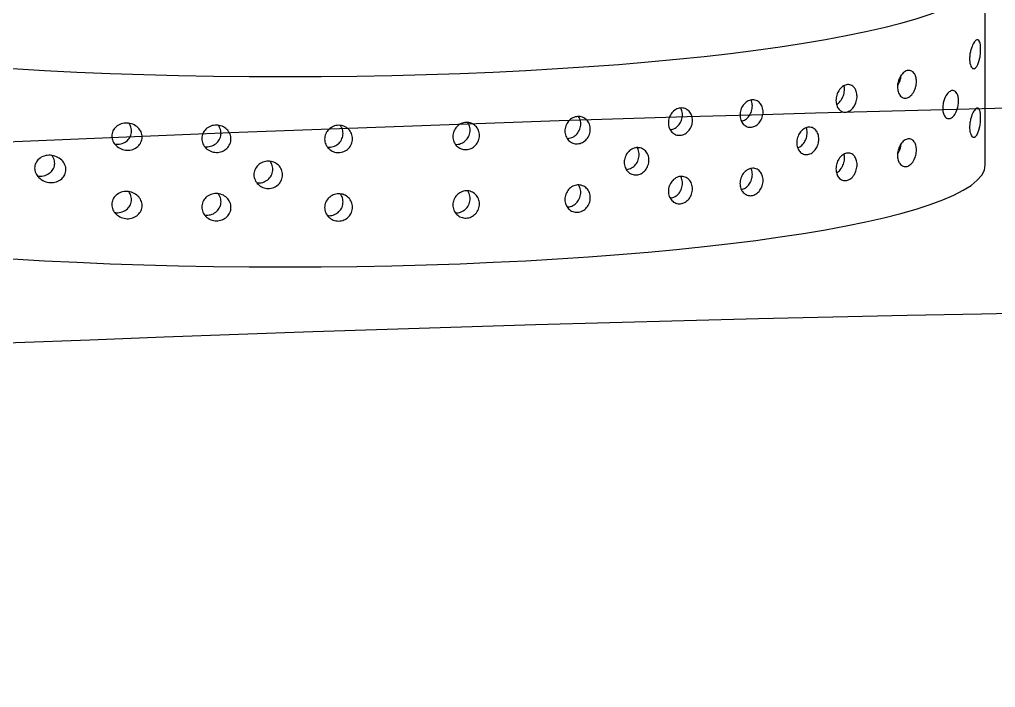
# Model space of a CAD drawing. Extents: x 398 to 508, y 628 to 778.
# Drawn here: x 457.453 to 460.066, y 676.666 to 678.454 of the extents above; entities that cross this region are included whole.
import ezdxf

# ---------------------------------------------------------------- set-up
doc = ezdxf.new("R2010")
doc.units = 0
doc.header["$MEASUREMENT"] = 0
doc.layers.add('1', color=4, linetype='Continuous')
doc.layers.add('DIM', color=3, linetype='Continuous')

# ---------------------------------------------------------------- blocks, each defined once
blk = doc.blocks.new('SUCTION')
at = {"layer": '1'}
blk.add_line((0.4816, 1.9416), (-0.0272, 1.9337), dxfattribs=at)
for centre in [(0.0017, 0.059), (0.5106, 0.0668)]:
    blk.add_ellipse(centre, major_axis=(-0.0289, 1.8748), ratio=0.145722, start_param=3.141593, end_param=6.283185, dxfattribs=at)
at = {"layer": '1', "color": 3}
for points, knots in [([(0.199, 1.8952), (0.1967, 1.8952), (0.1945, 1.8952), (0.1901, 1.8955), (0.1879, 1.8957), (0.1818, 1.8966), (0.1782, 1.8973), (0.1679, 1.9), (0.1626, 1.9022), (0.1544, 1.9066), (0.1517, 1.9087), (0.1463, 1.9147), (0.1458, 1.919), (0.1562, 1.9226), (0.1592, 1.9234), (0.1646, 1.924), (0.166, 1.9241), (0.1691, 1.9243), (0.1708, 1.9244), (0.174, 1.9244), (0.1758, 1.9244), (0.1792, 1.9243), (0.1809, 1.9243), (0.1876, 1.9238), (0.1925, 1.9232), (0.2109, 1.92), (0.2192, 1.9159), (0.2246, 1.9099), (0.2255, 1.9077), (0.2245, 1.9032), (0.2226, 1.9008), (0.2163, 1.8979), (0.2139, 1.8971), (0.2091, 1.8961), (0.2073, 1.8958), (0.2034, 1.8954), (0.2013, 1.8952), (0.199, 1.8952)], [0, 0, 0, 0, 0.0069049, 0.0069049, 0.0138098, 0.0138098, 0.0276196, 0.0276196, 0.0621946, 0.0621946, 0.0967696, 0.0967696, 0.172591, 0.172591, 0.1905104, 0.1905104, 0.1954315, 0.1954315, 0.2003527, 0.2003527, 0.2052739, 0.2052739, 0.2101951, 0.2101951, 0.2281145, 0.2281145, 0.3039359, 0.3039359, 0.3385109, 0.3385109, 0.3730859, 0.3730859, 0.3868957, 0.3868957, 0.3938006, 0.3938006, 0.4007055, 0.4007055, 0.4007055, 0.4007055]), ([(0.3822, 1.898), (0.3799, 1.898), (0.3776, 1.8981), (0.3732, 1.8983), (0.3711, 1.8986), (0.365, 1.8994), (0.3614, 1.9002), (0.3511, 1.9028), (0.3458, 1.905), (0.3376, 1.9094), (0.3348, 1.9116), (0.3294, 1.9176), (0.3289, 1.9219), (0.3393, 1.9255), (0.3424, 1.9262), (0.3478, 1.9268), (0.3492, 1.927), (0.3522, 1.9272), (0.3539, 1.9272), (0.3572, 1.9273), (0.3589, 1.9273), (0.3624, 1.9272), (0.3641, 1.9271), (0.3708, 1.9267), (0.3756, 1.926), (0.3941, 1.9229), (0.4024, 1.9187), (0.4077, 1.9127), (0.4087, 1.9105), (0.4076, 1.906), (0.4058, 1.9036), (0.3995, 1.9008), (0.397, 1.8999), (0.3922, 1.8989), (0.3905, 1.8986), (0.3866, 1.8982), (0.3844, 1.8981), (0.3822, 1.898)], [0, 0, 0, 0, 0.0069049, 0.0069049, 0.0138098, 0.0138098, 0.0276196, 0.0276196, 0.0621946, 0.0621946, 0.0967696, 0.0967696, 0.172591, 0.172591, 0.1905104, 0.1905104, 0.1954315, 0.1954315, 0.2003527, 0.2003527, 0.2052739, 0.2052739, 0.2101951, 0.2101951, 0.2281145, 0.2281145, 0.3039359, 0.3039359, 0.3385109, 0.3385109, 0.3730859, 0.3730859, 0.3868957, 0.3868957, 0.3938006, 0.3938006, 0.4007055, 0.4007055, 0.4007055, 0.4007055]), ([(0.3316, 1.8252), (0.3294, 1.8251), (0.3271, 1.8252), (0.3225, 1.8257), (0.3203, 1.826), (0.3139, 1.8272), (0.31, 1.8284), (0.3009, 1.8319), (0.2962, 1.8348), (0.2892, 1.8406), (0.2869, 1.8435), (0.2843, 1.8491), (0.2839, 1.8521), (0.2857, 1.8578), (0.2879, 1.8605), (0.2937, 1.8638), (0.2964, 1.8649), (0.3015, 1.8662), (0.3034, 1.8665), (0.3075, 1.867), (0.3097, 1.8672), (0.3143, 1.8673), (0.3166, 1.8672), (0.3211, 1.8668), (0.3234, 1.8665), (0.3297, 1.8654), (0.3335, 1.8644), (0.3427, 1.8613), (0.3475, 1.8587), (0.3548, 1.8532), (0.3573, 1.8502), (0.3598, 1.8447), (0.3603, 1.8417), (0.3585, 1.8357), (0.3563, 1.8328), (0.3502, 1.829), (0.3474, 1.8278), (0.3421, 1.8263), (0.3402, 1.8259), (0.3361, 1.8254), (0.3339, 1.8252), (0.3316, 1.8252)], [0, 0, 0, 0, 0.0068348, 0.0068348, 0.0136695, 0.0136695, 0.027339, 0.027339, 0.0535624, 0.0535624, 0.0797858, 0.0797858, 0.1072813, 0.1072813, 0.1347768, 0.1347768, 0.1487269, 0.1487269, 0.155702, 0.155702, 0.162677, 0.162677, 0.1696521, 0.1696521, 0.1766272, 0.1766272, 0.1905773, 0.1905773, 0.2180728, 0.2180728, 0.2455682, 0.2455682, 0.2717917, 0.2717917, 0.2980151, 0.2980151, 0.3116846, 0.3116846, 0.3185193, 0.3185193, 0.3253541, 0.3253541, 0.3253541, 0.3253541]), ([(0.2769, 1.7033), (0.2724, 1.7032), (0.2676, 1.7038), (0.2588, 1.7059), (0.2547, 1.7075), (0.2463, 1.7117), (0.2422, 1.7149), (0.236, 1.7216), (0.234, 1.7251), (0.2321, 1.7316), (0.232, 1.7351), (0.2342, 1.7418), (0.2366, 1.745), (0.2424, 1.7492), (0.2454, 1.7508), (0.251, 1.7525), (0.2531, 1.7529), (0.2573, 1.7536), (0.2596, 1.7537), (0.2641, 1.7538), (0.2665, 1.7537), (0.2711, 1.7532), (0.2734, 1.7528), (0.28, 1.7513), (0.284, 1.7498), (0.2924, 1.7458), (0.2967, 1.7428), (0.303, 1.7362), (0.305, 1.7327), (0.307, 1.7262), (0.3071, 1.7227), (0.3049, 1.7158), (0.3025, 1.7126), (0.2966, 1.7081), (0.2935, 1.7065), (0.2859, 1.7041), (0.2814, 1.7034), (0.2769, 1.7033)], [0, 0, 0, 0, 0.0136716, 0.0136716, 0.0273431, 0.0273431, 0.0484006, 0.0484006, 0.0694582, 0.0694582, 0.0910856, 0.0910856, 0.1127131, 0.1127131, 0.1264894, 0.1264894, 0.1333775, 0.1333775, 0.1402657, 0.1402657, 0.1471538, 0.1471538, 0.154042, 0.154042, 0.1678183, 0.1678183, 0.1894457, 0.1894457, 0.2110732, 0.2110732, 0.2321307, 0.2321307, 0.2531882, 0.2531882, 0.2668598, 0.2668598, 0.2805313, 0.2805313, 0.2805313, 0.2805313]), ([(0.4601, 1.7061), (0.4556, 1.7061), (0.4508, 1.7066), (0.4419, 1.7088), (0.4378, 1.7103), (0.4295, 1.7145), (0.4253, 1.7177), (0.4191, 1.7244), (0.4172, 1.7279), (0.4152, 1.7344), (0.4151, 1.738), (0.4174, 1.7446), (0.4197, 1.7478), (0.4255, 1.752), (0.4286, 1.7536), (0.4342, 1.7553), (0.4362, 1.7557), (0.4405, 1.7564), (0.4427, 1.7566), (0.4473, 1.7566), (0.4496, 1.7565), (0.4542, 1.756), (0.4565, 1.7556), (0.4632, 1.7541), (0.4672, 1.7526), (0.4756, 1.7487), (0.4798, 1.7456), (0.4861, 1.739), (0.4882, 1.7355), (0.4901, 1.729), (0.4902, 1.7255), (0.488, 1.7187), (0.4857, 1.7154), (0.4798, 1.711), (0.4766, 1.7093), (0.469, 1.7069), (0.4646, 1.7062), (0.4601, 1.7061)], [0, 0, 0, 0, 0.0136716, 0.0136716, 0.0273431, 0.0273431, 0.0484006, 0.0484006, 0.0694582, 0.0694582, 0.0910856, 0.0910856, 0.1127131, 0.1127131, 0.1264894, 0.1264894, 0.1333775, 0.1333775, 0.1402657, 0.1402657, 0.1471538, 0.1471538, 0.154042, 0.154042, 0.1678183, 0.1678183, 0.1894457, 0.1894457, 0.2110732, 0.2110732, 0.2321307, 0.2321307, 0.2531882, 0.2531882, 0.2668598, 0.2668598, 0.2805313, 0.2805313, 0.2805313, 0.2805313]), ([(0.2734, 1.7034), (0.2709, 1.705), (0.268, 1.7066), (0.2616, 1.7093), (0.2577, 1.7106), (0.2511, 1.712), (0.2489, 1.7123), (0.2462, 1.7126), (0.2459, 1.7126), (0.2456, 1.7126)], [0.10627562, 0.10627562, 0.10627562, 0.10627562, 0.12011122, 0.12011122, 0.13392931, 0.13392931, 0.14083836, 0.14083836, 0.14184706, 0.14184706, 0.14184706, 0.14184706]), ([(0.4565, 1.7062), (0.454, 1.7079), (0.4512, 1.7094), (0.4448, 1.7121), (0.4408, 1.7134), (0.4343, 1.7148), (0.432, 1.7151), (0.4294, 1.7154), (0.429, 1.7154), (0.4287, 1.7155)], [0.10627562, 0.10627562, 0.10627562, 0.10627562, 0.12011122, 0.12011122, 0.13392931, 0.13392931, 0.14083836, 0.14083836, 0.14184706, 0.14184706, 0.14184706, 0.14184706]), ([(0.3157, 1.5391), (0.3111, 1.539), (0.3063, 1.5397), (0.2972, 1.5422), (0.293, 1.5441), (0.2852, 1.5488), (0.2814, 1.5522), (0.2758, 1.5595), (0.2741, 1.5633), (0.2726, 1.5705), (0.2727, 1.5744), (0.2752, 1.5817), (0.2776, 1.5851), (0.2834, 1.5899), (0.2867, 1.5919), (0.2946, 1.5946), (0.2992, 1.5953), (0.3083, 1.5955), (0.3132, 1.5949), (0.3222, 1.5924), (0.3264, 1.5906), (0.3342, 1.586), (0.3381, 1.5827), (0.3437, 1.5755), (0.3455, 1.5716), (0.347, 1.5645), (0.3469, 1.5606), (0.3444, 1.5532), (0.342, 1.5497), (0.3362, 1.5448), (0.3328, 1.5427), (0.3248, 1.54), (0.3202, 1.5392), (0.3157, 1.5391)], [0, 0, 0, 0, 0.0137254, 0.0137254, 0.0274508, 0.0274508, 0.0453851, 0.0453851, 0.0633195, 0.0633195, 0.0815469, 0.0815469, 0.0997743, 0.0997743, 0.1135448, 0.1135448, 0.1273153, 0.1273153, 0.1410857, 0.1410857, 0.1548562, 0.1548562, 0.1730836, 0.1730836, 0.191311, 0.191311, 0.2092454, 0.2092454, 0.2271798, 0.2271798, 0.2409052, 0.2409052, 0.2546305, 0.2546305, 0.2546305, 0.2546305]), ([(0.4988, 1.5419), (0.4943, 1.5419), (0.4894, 1.5425), (0.4803, 1.545), (0.4761, 1.5469), (0.4683, 1.5517), (0.4645, 1.5551), (0.459, 1.5623), (0.4572, 1.5662), (0.4557, 1.5733), (0.4558, 1.5772), (0.4583, 1.5845), (0.4607, 1.5879), (0.4665, 1.5928), (0.4699, 1.5947), (0.4778, 1.5974), (0.4823, 1.5982), (0.4914, 1.5983), (0.4963, 1.5977), (0.5053, 1.5953), (0.5095, 1.5934), (0.5174, 1.5888), (0.5212, 1.5855), (0.5269, 1.5783), (0.5286, 1.5745), (0.5302, 1.5673), (0.5301, 1.5634), (0.5276, 1.556), (0.5252, 1.5526), (0.5193, 1.5476), (0.5159, 1.5456), (0.5079, 1.5428), (0.5033, 1.542), (0.4988, 1.5419)], [0, 0, 0, 0, 0.0137254, 0.0137254, 0.0274508, 0.0274508, 0.0453851, 0.0453851, 0.0633195, 0.0633195, 0.0815469, 0.0815469, 0.0997743, 0.0997743, 0.1135448, 0.1135448, 0.1273153, 0.1273153, 0.1410857, 0.1410857, 0.1548562, 0.1548562, 0.1730836, 0.1730836, 0.191311, 0.191311, 0.2092454, 0.2092454, 0.2271798, 0.2271798, 0.2409052, 0.2409052, 0.2546305, 0.2546305, 0.2546305, 0.2546305]), ([(0.3262, 1.5406), (0.3253, 1.5423), (0.3242, 1.5441), (0.3199, 1.5493), (0.3159, 1.5525), (0.3079, 1.557), (0.3038, 1.5587), (0.2948, 1.561), (0.2899, 1.5616), (0.2821, 1.5615), (0.2788, 1.5611), (0.2757, 1.5604)], [0.07459591, 0.07459591, 0.07459591, 0.07459591, 0.08376941, 0.08376941, 0.10280122, 0.10280122, 0.11656798, 0.11656798, 0.13033474, 0.13033474, 0.14038295, 0.14038295, 0.14038295, 0.14038295]), ([(0.5094, 1.5434), (0.5085, 1.5451), (0.5073, 1.5469), (0.503, 1.5521), (0.4991, 1.5554), (0.4911, 1.5598), (0.4869, 1.5615), (0.4779, 1.5639), (0.4731, 1.5645), (0.4652, 1.5643), (0.4619, 1.5639), (0.4588, 1.5632)], [0.07459591, 0.07459591, 0.07459591, 0.07459591, 0.08376941, 0.08376941, 0.10280122, 0.10280122, 0.11656798, 0.11656798, 0.13033474, 0.13033474, 0.14038295, 0.14038295, 0.14038295, 0.14038295]), ([(0.4303, 1.4359), (0.4258, 1.4359), (0.4209, 1.4365), (0.4117, 1.4392), (0.4075, 1.4413), (0.3999, 1.4463), (0.3962, 1.4498), (0.3909, 1.4572), (0.3893, 1.4612), (0.388, 1.4687), (0.3882, 1.4727), (0.3908, 1.4803), (0.3932, 1.4838), (0.399, 1.4889), (0.4025, 1.491), (0.4106, 1.4939), (0.4152, 1.4947), (0.4243, 1.4948), (0.4292, 1.4942), (0.4383, 1.4915), (0.4426, 1.4896), (0.4502, 1.4847), (0.4539, 1.4813), (0.4592, 1.4738), (0.4609, 1.4698), (0.4622, 1.4624), (0.462, 1.4583), (0.4594, 1.4507), (0.457, 1.4472), (0.4512, 1.4419), (0.4476, 1.4398), (0.4395, 1.4368), (0.4348, 1.436), (0.4303, 1.4359)], [0, 0, 0, 0, 0.0137586, 0.0137586, 0.0275172, 0.0275172, 0.044295, 0.044295, 0.0610729, 0.0610729, 0.0780627, 0.0780627, 0.0950526, 0.0950526, 0.108841, 0.108841, 0.1226293, 0.1226293, 0.1364177, 0.1364177, 0.1502061, 0.1502061, 0.167196, 0.167196, 0.1841858, 0.1841858, 0.2009637, 0.2009637, 0.2177415, 0.2177415, 0.2315001, 0.2315001, 0.2452587, 0.2452587, 0.2452587, 0.2452587]), ([(0.444, 1.4385), (0.4431, 1.4412), (0.4416, 1.4439), (0.437, 1.4502), (0.4332, 1.4536), (0.4255, 1.4583), (0.4213, 1.4603), (0.4122, 1.4628), (0.4073, 1.4634), (0.3982, 1.4633), (0.3936, 1.4625), (0.3896, 1.4611)], [0.06697775, 0.06697775, 0.06697775, 0.06697775, 0.07946388, 0.07946388, 0.09696122, 0.09696122, 0.11074218, 0.11074218, 0.12452314, 0.12452314, 0.13823061, 0.13823061, 0.13823061, 0.13823061]), ([(0.3587, 1.2828), (0.3541, 1.2827), (0.3492, 1.2834), (0.34, 1.2863), (0.3357, 1.2885), (0.3283, 1.2938), (0.3248, 1.2974), (0.3199, 1.3052), (0.3183, 1.3093), (0.3172, 1.3171), (0.3175, 1.3213), (0.3203, 1.3291), (0.3227, 1.3328), (0.3285, 1.3382), (0.3321, 1.3405), (0.3404, 1.3436), (0.3451, 1.3444), (0.3542, 1.3446), (0.3591, 1.3439), (0.3683, 1.341), (0.3726, 1.3389), (0.3801, 1.3336), (0.3835, 1.3301), (0.3886, 1.3224), (0.3901, 1.3182), (0.3913, 1.3104), (0.391, 1.3062), (0.3882, 1.2984), (0.3858, 1.2947), (0.3799, 1.2892), (0.3763, 1.2869), (0.3679, 1.2837), (0.3632, 1.2829), (0.3587, 1.2828)], [0, 0, 0, 0, 0.0137992, 0.0137992, 0.0275983, 0.0275983, 0.0432499, 0.0432499, 0.0589015, 0.0589015, 0.0746941, 0.0746941, 0.0904868, 0.0904868, 0.1043038, 0.1043038, 0.1181207, 0.1181207, 0.1319377, 0.1319377, 0.1457547, 0.1457547, 0.1615473, 0.1615473, 0.17734, 0.17734, 0.1929915, 0.1929915, 0.2086431, 0.2086431, 0.2224423, 0.2224423, 0.2362415, 0.2362415, 0.2362415, 0.2362415]), ([(0.5418, 1.2856), (0.5373, 1.2855), (0.5323, 1.2862), (0.5231, 1.2892), (0.5189, 1.2914), (0.5114, 1.2967), (0.508, 1.3002), (0.503, 1.308), (0.5015, 1.3121), (0.5003, 1.3199), (0.5007, 1.3242), (0.5034, 1.332), (0.5058, 1.3356), (0.5117, 1.341), (0.5153, 1.3433), (0.5236, 1.3464), (0.5282, 1.3472), (0.5374, 1.3474), (0.5423, 1.3467), (0.5515, 1.3438), (0.5558, 1.3417), (0.5632, 1.3365), (0.5667, 1.3329), (0.5717, 1.3252), (0.5733, 1.3211), (0.5744, 1.3133), (0.5741, 1.3091), (0.5714, 1.3012), (0.5689, 1.2976), (0.5631, 1.292), (0.5594, 1.2897), (0.5511, 1.2865), (0.5464, 1.2857), (0.5418, 1.2856)], [0, 0, 0, 0, 0.0137992, 0.0137992, 0.0275983, 0.0275983, 0.0432499, 0.0432499, 0.0589015, 0.0589015, 0.0746941, 0.0746941, 0.0904868, 0.0904868, 0.1043038, 0.1043038, 0.1181207, 0.1181207, 0.1319377, 0.1319377, 0.1457547, 0.1457547, 0.1615473, 0.1615473, 0.17734, 0.17734, 0.1929915, 0.1929915, 0.2086431, 0.2086431, 0.2224423, 0.2224423, 0.2362415, 0.2362415, 0.2362415, 0.2362415]), ([(0.375, 1.2866), (0.3743, 1.2902), (0.3728, 1.294), (0.3679, 1.3013), (0.3643, 1.3048), (0.3568, 1.3099), (0.3526, 1.312), (0.3434, 1.3148), (0.3385, 1.3155), (0.3294, 1.3154), (0.3247, 1.3145), (0.3197, 1.3127), (0.3188, 1.3123), (0.318, 1.3119)], [0.06062855, 0.06062855, 0.06062855, 0.06062855, 0.07544879, 0.07544879, 0.09151617, 0.09151617, 0.10532637, 0.10532637, 0.11913657, 0.11913657, 0.13294677, 0.13294677, 0.13590198, 0.13590198, 0.13590198, 0.13590198]), ([(0.5581, 1.2894), (0.5574, 1.293), (0.5559, 1.2968), (0.551, 1.3041), (0.5475, 1.3076), (0.54, 1.3127), (0.5357, 1.3149), (0.5265, 1.3177), (0.5216, 1.3183), (0.5125, 1.3182), (0.5078, 1.3174), (0.5028, 1.3155), (0.502, 1.3151), (0.5011, 1.3148)], [0.06062855, 0.06062855, 0.06062855, 0.06062855, 0.07544879, 0.07544879, 0.09151617, 0.09151617, 0.10532637, 0.10532637, 0.11913657, 0.11913657, 0.13294677, 0.13294677, 0.13590198, 0.13590198, 0.13590198, 0.13590198]), ([(0.3826, 1.0913), (0.378, 1.0912), (0.3731, 1.0919), (0.3638, 1.095), (0.3595, 1.0974), (0.3523, 1.103), (0.349, 1.1067), (0.3443, 1.1147), (0.3429, 1.119), (0.342, 1.1272), (0.3424, 1.1315), (0.3453, 1.1396), (0.3477, 1.1434), (0.3536, 1.1491), (0.3573, 1.1515), (0.3658, 1.1549), (0.3706, 1.1558), (0.3797, 1.1559), (0.3846, 1.1552), (0.3939, 1.1521), (0.3982, 1.1498), (0.4054, 1.1443), (0.4087, 1.1406), (0.4135, 1.1326), (0.4149, 1.1283), (0.4158, 1.1202), (0.4154, 1.1158), (0.4126, 1.1077), (0.4101, 1.1039), (0.4042, 1.0981), (0.4004, 1.0956), (0.3919, 1.0922), (0.3871, 1.0913), (0.3826, 1.0913)], [0, 0, 0, 0, 0.0138375, 0.0138375, 0.027675, 0.027675, 0.0424425, 0.0424425, 0.0572099, 0.0572099, 0.0720648, 0.0720648, 0.0869196, 0.0869196, 0.1007671, 0.1007671, 0.1146145, 0.1146145, 0.128462, 0.128462, 0.1423095, 0.1423095, 0.1571643, 0.1571643, 0.1720192, 0.1720192, 0.1867866, 0.1867866, 0.201554, 0.201554, 0.2153916, 0.2153916, 0.2292291, 0.2292291, 0.2292291, 0.2292291]), ([(0.5657, 1.0941), (0.5612, 1.094), (0.5562, 1.0948), (0.547, 1.0979), (0.5427, 1.1002), (0.5355, 1.1058), (0.5322, 1.1095), (0.5275, 1.1175), (0.5261, 1.1219), (0.5251, 1.13), (0.5255, 1.1344), (0.5284, 1.1425), (0.5309, 1.1462), (0.5368, 1.1519), (0.5405, 1.1544), (0.549, 1.1577), (0.5537, 1.1586), (0.5628, 1.1587), (0.5678, 1.158), (0.577, 1.1549), (0.5813, 1.1526), (0.5885, 1.1471), (0.5919, 1.1434), (0.5966, 1.1355), (0.598, 1.1311), (0.599, 1.123), (0.5986, 1.1186), (0.5957, 1.1105), (0.5932, 1.1067), (0.5873, 1.1009), (0.5836, 1.0984), (0.575, 1.095), (0.5703, 1.0942), (0.5657, 1.0941)], [0, 0, 0, 0, 0.0138375, 0.0138375, 0.027675, 0.027675, 0.0424425, 0.0424425, 0.0572099, 0.0572099, 0.0720648, 0.0720648, 0.0869196, 0.0869196, 0.1007671, 0.1007671, 0.1146145, 0.1146145, 0.128462, 0.128462, 0.1423095, 0.1423095, 0.1571643, 0.1571643, 0.1720192, 0.1720192, 0.1867866, 0.1867866, 0.201554, 0.201554, 0.2153916, 0.2153916, 0.2292291, 0.2292291, 0.2292291, 0.2292291]), ([(0.4008, 1.0962), (0.4008, 1.0965), (0.4008, 1.0969), (0.4003, 1.1013), (0.3988, 1.1056), (0.394, 1.1135), (0.3907, 1.1171), (0.3834, 1.1226), (0.3791, 1.1249), (0.3699, 1.1279), (0.3649, 1.1287), (0.3558, 1.1285), (0.3511, 1.1277), (0.3453, 1.1254), (0.3438, 1.1247), (0.3424, 1.1239)], [0.05617633, 0.05617633, 0.05617633, 0.05617633, 0.05742541, 0.05742541, 0.07240619, 0.07240619, 0.08738697, 0.08738697, 0.10123039, 0.10123039, 0.11507381, 0.11507381, 0.12891724, 0.12891724, 0.13403982, 0.13403982, 0.13403982, 0.13403982]), ([(0.584, 1.099), (0.584, 1.0994), (0.5839, 1.0997), (0.5834, 1.1041), (0.5819, 1.1084), (0.5772, 1.1163), (0.5738, 1.12), (0.5666, 1.1254), (0.5623, 1.1277), (0.553, 1.1308), (0.5481, 1.1315), (0.539, 1.1314), (0.5342, 1.1305), (0.5284, 1.1282), (0.5269, 1.1275), (0.5255, 1.1267)], [0.05617633, 0.05617633, 0.05617633, 0.05617633, 0.05742541, 0.05742541, 0.07240619, 0.07240619, 0.08738697, 0.08738697, 0.10123039, 0.10123039, 0.11507381, 0.11507381, 0.12891724, 0.12891724, 0.13403982, 0.13403982, 0.13403982, 0.13403982]), ([(0.49, 0.9747), (0.4854, 0.9746), (0.4805, 0.9754), (0.4712, 0.9786), (0.4669, 0.981), (0.4598, 0.9868), (0.4566, 0.9905), (0.452, 0.9987), (0.4507, 1.0031), (0.4498, 1.0114), (0.4503, 1.0159), (0.4532, 1.0241), (0.4557, 1.0279), (0.4616, 1.0338), (0.4654, 1.0364), (0.474, 1.0398), (0.4788, 1.0407), (0.4879, 1.0409), (0.4929, 1.0401), (0.5021, 1.0369), (0.5064, 1.0345), (0.5135, 1.0288), (0.5168, 1.0251), (0.5214, 1.017), (0.5228, 1.0126), (0.5236, 1.0043), (0.5231, 0.9998), (0.5202, 0.9915), (0.5177, 0.9877), (0.5117, 0.9817), (0.5079, 0.9792), (0.4993, 0.9757), (0.4945, 0.9748), (0.49, 0.9747)], [0, 0, 0, 0, 0.0138548, 0.0138548, 0.0277096, 0.0277096, 0.0421225, 0.0421225, 0.0565354, 0.0565354, 0.0710126, 0.0710126, 0.0854897, 0.0854897, 0.0993515, 0.0993515, 0.1132132, 0.1132132, 0.127075, 0.127075, 0.1409367, 0.1409367, 0.1554139, 0.1554139, 0.169891, 0.169891, 0.1843039, 0.1843039, 0.1987169, 0.1987169, 0.2125717, 0.2125717, 0.2264264, 0.2264264, 0.2264264, 0.2264264]), ([(0.509, 0.9802), (0.509, 0.9808), (0.509, 0.9814), (0.5085, 0.9862), (0.5071, 0.9906), (0.5024, 0.9987), (0.4992, 1.0024), (0.492, 1.0081), (0.4877, 1.0105), (0.4785, 1.0136), (0.4735, 1.0144), (0.4644, 1.0142), (0.4596, 1.0133), (0.4535, 1.0109), (0.4518, 1.01), (0.4501, 1.009)], [0.05447947, 0.05447947, 0.05447947, 0.05447947, 0.05665874, 0.05665874, 0.07120955, 0.07120955, 0.08576037, 0.08576037, 0.09961959, 0.09961959, 0.11347881, 0.11347881, 0.12733802, 0.12733802, 0.13333396, 0.13333396, 0.13333396, 0.13333396]), ([(0.4086, 0.8146), (0.4041, 0.8146), (0.3991, 0.8154), (0.3899, 0.8187), (0.3856, 0.8212), (0.3786, 0.8272), (0.3755, 0.831), (0.3711, 0.8394), (0.3698, 0.8439), (0.3691, 0.8524), (0.3696, 0.857), (0.3727, 0.8655), (0.3752, 0.8693), (0.3812, 0.8754), (0.385, 0.8781), (0.3937, 0.8816), (0.3985, 0.8825), (0.4076, 0.8827), (0.4126, 0.8819), (0.4218, 0.8786), (0.4261, 0.8761), (0.4331, 0.8702), (0.4363, 0.8664), (0.4407, 0.8581), (0.442, 0.8536), (0.4427, 0.845), (0.4422, 0.8404), (0.4391, 0.832), (0.4366, 0.8281), (0.4306, 0.8219), (0.4267, 0.8193), (0.418, 0.8157), (0.4132, 0.8147), (0.4086, 0.8146)], [0, 0, 0, 0, 0.0138713, 0.0138713, 0.0277426, 0.0277426, 0.0418409, 0.0418409, 0.0559392, 0.0559392, 0.0700768, 0.0700768, 0.0842144, 0.0842144, 0.0980898, 0.0980898, 0.1119652, 0.1119652, 0.1258405, 0.1258405, 0.1397159, 0.1397159, 0.1538535, 0.1538535, 0.1679911, 0.1679911, 0.1820894, 0.1820894, 0.1961877, 0.1961877, 0.210059, 0.210059, 0.2239303, 0.2239303, 0.2239303, 0.2239303]), ([(0.5918, 0.8175), (0.5872, 0.8174), (0.5823, 0.8182), (0.573, 0.8215), (0.5688, 0.8241), (0.5618, 0.83), (0.5586, 0.8338), (0.5542, 0.8422), (0.5529, 0.8467), (0.5522, 0.8553), (0.5528, 0.8598), (0.5558, 0.8683), (0.5583, 0.8721), (0.5643, 0.8782), (0.5681, 0.8809), (0.5768, 0.8844), (0.5816, 0.8854), (0.5908, 0.8855), (0.5957, 0.8847), (0.6049, 0.8814), (0.6092, 0.8789), (0.6162, 0.873), (0.6194, 0.8693), (0.6238, 0.8609), (0.6251, 0.8564), (0.6259, 0.8479), (0.6253, 0.8433), (0.6223, 0.8348), (0.6197, 0.8309), (0.6137, 0.8248), (0.6099, 0.8221), (0.6012, 0.8185), (0.5964, 0.8175), (0.5918, 0.8175)], [0, 0, 0, 0, 0.0138713, 0.0138713, 0.0277426, 0.0277426, 0.0418409, 0.0418409, 0.0559392, 0.0559392, 0.0700768, 0.0700768, 0.0842144, 0.0842144, 0.0980898, 0.0980898, 0.1119652, 0.1119652, 0.1258405, 0.1258405, 0.1397159, 0.1397159, 0.1538535, 0.1538535, 0.1679911, 0.1679911, 0.1820894, 0.1820894, 0.1961877, 0.1961877, 0.210059, 0.210059, 0.2239303, 0.2239303, 0.2239303, 0.2239303]), ([(0.4285, 0.8208), (0.4285, 0.8217), (0.4285, 0.8226), (0.428, 0.8278), (0.4267, 0.8323), (0.4223, 0.8407), (0.4191, 0.8444), (0.4121, 0.8503), (0.4078, 0.8528), (0.3986, 0.8561), (0.3936, 0.8568), (0.3845, 0.8567), (0.3797, 0.8558), (0.3732, 0.8531), (0.3712, 0.852), (0.3693, 0.8508)], [0.05294318, 0.05294318, 0.05294318, 0.05294318, 0.055987, 0.055987, 0.07015487, 0.07015487, 0.08432275, 0.08432275, 0.0981971, 0.0981971, 0.11207146, 0.11207146, 0.12594581, 0.12594581, 0.1327949, 0.1327949, 0.1327949, 0.1327949]), ([(0.6117, 0.8236), (0.6117, 0.8245), (0.6116, 0.8255), (0.6112, 0.8306), (0.6099, 0.8352), (0.6054, 0.8435), (0.6023, 0.8473), (0.5952, 0.8531), (0.5909, 0.8556), (0.5817, 0.8589), (0.5768, 0.8597), (0.5676, 0.8595), (0.5628, 0.8586), (0.5563, 0.856), (0.5543, 0.8549), (0.5525, 0.8536)], [0.05294318, 0.05294318, 0.05294318, 0.05294318, 0.055987, 0.055987, 0.07015487, 0.07015487, 0.08432275, 0.08432275, 0.0981971, 0.0981971, 0.11207146, 0.11207146, 0.12594581, 0.12594581, 0.1327949, 0.1327949, 0.1327949, 0.1327949]), ([(0.4281, 0.5148), (0.4235, 0.5148), (0.4186, 0.5156), (0.4094, 0.5191), (0.4052, 0.5218), (0.3984, 0.528), (0.3953, 0.532), (0.3912, 0.5407), (0.39, 0.5455), (0.3895, 0.5544), (0.3901, 0.5592), (0.3934, 0.568), (0.396, 0.572), (0.4021, 0.5784), (0.406, 0.5812), (0.4148, 0.585), (0.4196, 0.5859), (0.4288, 0.5861), (0.4337, 0.5853), (0.4429, 0.5818), (0.4472, 0.5791), (0.454, 0.5729), (0.457, 0.569), (0.4612, 0.5603), (0.4624, 0.5555), (0.4629, 0.5466), (0.4622, 0.5418), (0.459, 0.533), (0.4564, 0.5289), (0.4503, 0.5225), (0.4463, 0.5197), (0.4375, 0.5159), (0.4327, 0.5149), (0.4281, 0.5148)], [0, 0, 0, 0, 0.0138846, 0.0138846, 0.0277691, 0.0277691, 0.0416534, 0.0416534, 0.0555377, 0.0555377, 0.0694237, 0.0694237, 0.0833096, 0.0833096, 0.0971943, 0.0971943, 0.1110791, 0.1110791, 0.1249638, 0.1249638, 0.1388485, 0.1388485, 0.1527345, 0.1527345, 0.1666205, 0.1666205, 0.1805047, 0.1805047, 0.194389, 0.194389, 0.2082736, 0.2082736, 0.2221581, 0.2221581, 0.2221581, 0.2221581]), ([(0.6112, 0.5177), (0.6066, 0.5176), (0.6017, 0.5184), (0.5925, 0.5219), (0.5883, 0.5246), (0.5815, 0.5309), (0.5785, 0.5348), (0.5743, 0.5436), (0.5731, 0.5483), (0.5726, 0.5572), (0.5733, 0.562), (0.5765, 0.5708), (0.5791, 0.5749), (0.5852, 0.5813), (0.5892, 0.584), (0.5979, 0.5878), (0.6028, 0.5888), (0.6119, 0.5889), (0.6169, 0.5881), (0.6261, 0.5846), (0.6303, 0.5819), (0.6371, 0.5758), (0.6402, 0.5718), (0.6444, 0.5631), (0.6456, 0.5584), (0.646, 0.5494), (0.6454, 0.5447), (0.6421, 0.5358), (0.6395, 0.5318), (0.6334, 0.5253), (0.6294, 0.5225), (0.6206, 0.5187), (0.6158, 0.5177), (0.6112, 0.5177)], [0, 0, 0, 0, 0.0138846, 0.0138846, 0.0277691, 0.0277691, 0.0416534, 0.0416534, 0.0555377, 0.0555377, 0.0694237, 0.0694237, 0.0833096, 0.0833096, 0.0971943, 0.0971943, 0.1110791, 0.1110791, 0.1249638, 0.1249638, 0.1388485, 0.1388485, 0.1527345, 0.1527345, 0.1666205, 0.1666205, 0.1805047, 0.1805047, 0.194389, 0.194389, 0.2082736, 0.2082736, 0.2221581, 0.2221581, 0.2221581, 0.2221581]), ([(0.4489, 0.5218), (0.449, 0.5232), (0.449, 0.5245), (0.4487, 0.5302), (0.4475, 0.535), (0.4433, 0.5437), (0.4403, 0.5476), (0.4334, 0.5538), (0.4292, 0.5565), (0.42, 0.5599), (0.4151, 0.5608), (0.4059, 0.5606), (0.4011, 0.5596), (0.3942, 0.5567), (0.3919, 0.5554), (0.3897, 0.5538)], [0.05152079, 0.05152079, 0.05152079, 0.05152079, 0.05553775, 0.05553775, 0.06942391, 0.06942391, 0.08331008, 0.08331008, 0.09719486, 0.09719486, 0.11107963, 0.11107963, 0.12496441, 0.12496441, 0.13282261, 0.13282261, 0.13282261, 0.13282261]), ([(0.6321, 0.5247), (0.6321, 0.526), (0.6322, 0.5273), (0.6318, 0.5331), (0.6307, 0.5378), (0.6265, 0.5465), (0.6234, 0.5504), (0.6166, 0.5566), (0.6123, 0.5593), (0.6031, 0.5628), (0.5982, 0.5636), (0.589, 0.5634), (0.5842, 0.5625), (0.5773, 0.5595), (0.575, 0.5582), (0.5729, 0.5566)], [0.05152079, 0.05152079, 0.05152079, 0.05152079, 0.05553775, 0.05553775, 0.06942391, 0.06942391, 0.08331008, 0.08331008, 0.09719486, 0.09719486, 0.11107963, 0.11107963, 0.12496441, 0.12496441, 0.13282261, 0.13282261, 0.13282261, 0.13282261]), ([(0.4403, 0.1717), (0.4357, 0.1716), (0.4308, 0.1725), (0.4218, 0.1762), (0.4176, 0.179), (0.411, 0.1855), (0.408, 0.1897), (0.404, 0.1989), (0.403, 0.2039), (0.4027, 0.2133), (0.4035, 0.2183), (0.407, 0.2275), (0.4097, 0.2318), (0.416, 0.2385), (0.42, 0.2414), (0.4289, 0.2453), (0.4337, 0.2463), (0.4429, 0.2464), (0.4478, 0.2456), (0.4568, 0.2419), (0.461, 0.2392), (0.4677, 0.2327), (0.4706, 0.2285), (0.4746, 0.2194), (0.4757, 0.2144), (0.4759, 0.205), (0.4751, 0.2), (0.4716, 0.1907), (0.4689, 0.1864), (0.4626, 0.1797), (0.4586, 0.1767), (0.4497, 0.1728), (0.4448, 0.1718), (0.4403, 0.1717)], [0, 0, 0, 0, 0.0138754, 0.0138754, 0.0277508, 0.0277508, 0.0418876, 0.0418876, 0.0560244, 0.0560244, 0.070122, 0.070122, 0.0842195, 0.0842195, 0.0980909, 0.0980909, 0.1119622, 0.1119622, 0.1258335, 0.1258335, 0.1397049, 0.1397049, 0.1538024, 0.1538024, 0.1679, 0.1679, 0.1820368, 0.1820368, 0.1961736, 0.1961736, 0.210049, 0.210049, 0.2239244, 0.2239244, 0.2239244, 0.2239244]), ([(0.6234, 0.1745), (0.6188, 0.1745), (0.6139, 0.1753), (0.6049, 0.179), (0.6008, 0.1818), (0.5941, 0.1883), (0.5912, 0.1925), (0.5872, 0.2017), (0.5861, 0.2067), (0.5859, 0.2161), (0.5867, 0.2211), (0.5901, 0.2304), (0.5929, 0.2346), (0.5992, 0.2413), (0.6032, 0.2442), (0.612, 0.2481), (0.6169, 0.2491), (0.626, 0.2493), (0.6309, 0.2484), (0.64, 0.2448), (0.6441, 0.242), (0.6508, 0.2355), (0.6538, 0.2313), (0.6578, 0.2222), (0.6588, 0.2172), (0.6591, 0.2078), (0.6583, 0.2028), (0.6548, 0.1935), (0.652, 0.1892), (0.6457, 0.1825), (0.6417, 0.1796), (0.6328, 0.1756), (0.628, 0.1746), (0.6234, 0.1745)], [0, 0, 0, 0, 0.0138754, 0.0138754, 0.0277508, 0.0277508, 0.0418876, 0.0418876, 0.0560244, 0.0560244, 0.070122, 0.070122, 0.0842195, 0.0842195, 0.0980909, 0.0980909, 0.1119622, 0.1119622, 0.1258335, 0.1258335, 0.1397049, 0.1397049, 0.1538024, 0.1538024, 0.1679, 0.1679, 0.1820368, 0.1820368, 0.1961736, 0.1961736, 0.210049, 0.210049, 0.2239244, 0.2239244, 0.2239244, 0.2239244]), ([(0.4617, 0.1793), (0.4618, 0.1809), (0.4619, 0.1824), (0.4617, 0.1887), (0.4607, 0.1937), (0.4567, 0.2028), (0.4538, 0.207), (0.4471, 0.2135), (0.4429, 0.2163), (0.4339, 0.2199), (0.429, 0.2208), (0.4198, 0.2206), (0.415, 0.2196), (0.4078, 0.2165), (0.4053, 0.2149), (0.403, 0.2132)], [0.05151258, 0.05151258, 0.05151258, 0.05151258, 0.05608271, 0.05608271, 0.07020559, 0.07020559, 0.08432848, 0.08432848, 0.0981983, 0.0981983, 0.11206812, 0.11206812, 0.12593795, 0.12593795, 0.13438506, 0.13438506, 0.13438506, 0.13438506]), ([(0.6448, 0.1821), (0.645, 0.1837), (0.645, 0.1853), (0.6449, 0.1915), (0.6438, 0.1965), (0.6398, 0.2057), (0.6369, 0.2098), (0.6302, 0.2163), (0.6261, 0.2191), (0.617, 0.2228), (0.6121, 0.2236), (0.603, 0.2235), (0.5981, 0.2225), (0.591, 0.2193), (0.5884, 0.2178), (0.5862, 0.216)], [0.05151258, 0.05151258, 0.05151258, 0.05151258, 0.05608271, 0.05608271, 0.07020559, 0.07020559, 0.08432848, 0.08432848, 0.0981983, 0.0981983, 0.11206812, 0.11206812, 0.12593795, 0.12593795, 0.13438506, 0.13438506, 0.13438506, 0.13438506]), ([(0.5385, -0.0162), (0.534, -0.0163), (0.5291, -0.0154), (0.5202, -0.0117), (0.5161, -0.0088), (0.5095, -0.0022), (0.5066, 0.0022), (0.5027, 0.0116), (0.5017, 0.0168), (0.5016, 0.0264), (0.5025, 0.0316), (0.5061, 0.0411), (0.5089, 0.0455), (0.5153, 0.0524), (0.5193, 0.0553), (0.5282, 0.0593), (0.5331, 0.0603), (0.5422, 0.0605), (0.5471, 0.0596), (0.556, 0.0559), (0.5601, 0.0531), (0.5668, 0.0464), (0.5697, 0.0421), (0.5736, 0.0327), (0.5745, 0.0276), (0.5747, 0.0179), (0.5738, 0.0127), (0.5701, 0.0031), (0.5673, -0.0013), (0.5608, -0.0081), (0.5568, -0.0111), (0.548, -0.0151), (0.5431, -0.0162), (0.5385, -0.0162)], [0, 0, 0, 0, 0.0138608, 0.0138608, 0.0277216, 0.0277216, 0.0422229, 0.0422229, 0.0567241, 0.0567241, 0.0711596, 0.0711596, 0.0855951, 0.0855951, 0.0994487, 0.0994487, 0.1133024, 0.1133024, 0.127156, 0.127156, 0.1410097, 0.1410097, 0.1554452, 0.1554452, 0.1698806, 0.1698806, 0.1843819, 0.1843819, 0.1988832, 0.1988832, 0.212744, 0.212744, 0.2266048, 0.2266048, 0.2266048, 0.2266048]), ([(0.5601, -0.0084), (0.5602, -0.0068), (0.5603, -0.0052), (0.5603, 0.0012), (0.5593, 0.0064), (0.5554, 0.0158), (0.5525, 0.0202), (0.5459, 0.0268), (0.5418, 0.0297), (0.5328, 0.0334), (0.528, 0.0342), (0.5188, 0.0341), (0.514, 0.0331), (0.5068, 0.0298), (0.5042, 0.0282), (0.5019, 0.0264)], [0.05216595, 0.05216595, 0.05216595, 0.05216595, 0.05687262, 0.05687262, 0.07137622, 0.07137622, 0.08587982, 0.08587982, 0.09972982, 0.09972982, 0.11357982, 0.11357982, 0.12742982, 0.12742982, 0.13602531, 0.13602531, 0.13602531, 0.13602531]), ([(0.627, -0.1545), (0.6224, -0.1546), (0.6176, -0.1537), (0.6087, -0.1499), (0.6047, -0.1471), (0.5982, -0.1403), (0.5953, -0.1358), (0.5915, -0.1261), (0.5905, -0.1209), (0.5905, -0.111), (0.5914, -0.1057), (0.5952, -0.0959), (0.5981, -0.0914), (0.6046, -0.0845), (0.6086, -0.0815), (0.6175, -0.0775), (0.6223, -0.0764), (0.6315, -0.0763), (0.6363, -0.0772), (0.6452, -0.081), (0.6492, -0.0838), (0.6558, -0.0905), (0.6587, -0.095), (0.6625, -0.1046), (0.6635, -0.1099), (0.6635, -0.1197), (0.6625, -0.125), (0.6587, -0.1349), (0.6558, -0.1394), (0.6493, -0.1464), (0.6453, -0.1494), (0.6364, -0.1534), (0.6316, -0.1545), (0.627, -0.1545)], [0, 0, 0, 0, 0.0138463, 0.0138463, 0.0276926, 0.0276926, 0.04258, 0.04258, 0.0574675, 0.0574675, 0.0722657, 0.0722657, 0.0870638, 0.0870638, 0.1008999, 0.1008999, 0.114736, 0.114736, 0.1285721, 0.1285721, 0.1424082, 0.1424082, 0.1572063, 0.1572063, 0.1720044, 0.1720044, 0.1868919, 0.1868919, 0.2017794, 0.2017794, 0.2156257, 0.2156257, 0.229472, 0.229472, 0.229472, 0.229472]), ([(0.4438, -0.1574), (0.4393, -0.1574), (0.4344, -0.1565), (0.4256, -0.1528), (0.4216, -0.1499), (0.415, -0.1431), (0.4121, -0.1387), (0.4083, -0.1289), (0.4074, -0.1237), (0.4074, -0.1138), (0.4083, -0.1086), (0.4121, -0.0988), (0.4149, -0.0943), (0.4215, -0.0873), (0.4255, -0.0843), (0.4344, -0.0803), (0.4392, -0.0793), (0.4483, -0.0791), (0.4532, -0.08), (0.4621, -0.0838), (0.4661, -0.0866), (0.4727, -0.0934), (0.4756, -0.0978), (0.4794, -0.1075), (0.4803, -0.1127), (0.4803, -0.1226), (0.4794, -0.1279), (0.4756, -0.1377), (0.4727, -0.1422), (0.4661, -0.1492), (0.4621, -0.1522), (0.4533, -0.1562), (0.4484, -0.1573), (0.4438, -0.1574)], [0, 0, 0, 0, 0.0138463, 0.0138463, 0.0276926, 0.0276926, 0.04258, 0.04258, 0.0574675, 0.0574675, 0.0722657, 0.0722657, 0.0870638, 0.0870638, 0.1008999, 0.1008999, 0.114736, 0.114736, 0.1285721, 0.1285721, 0.1424082, 0.1424082, 0.1572063, 0.1572063, 0.1720044, 0.1720044, 0.1868919, 0.1868919, 0.2017794, 0.2017794, 0.2156257, 0.2156257, 0.229472, 0.229472, 0.229472, 0.229472]), ([(0.6485, -0.1466), (0.6487, -0.145), (0.6488, -0.1434), (0.6488, -0.1369), (0.6479, -0.1316), (0.6441, -0.1219), (0.6412, -0.1174), (0.6346, -0.1107), (0.6306, -0.1078), (0.6218, -0.1041), (0.6169, -0.1032), (0.6078, -0.1033), (0.6029, -0.1044), (0.5958, -0.1076), (0.5932, -0.1093), (0.5908, -0.1111)], [0.05298666, 0.05298666, 0.05298666, 0.05298666, 0.05772049, 0.05772049, 0.07263637, 0.07263637, 0.08755225, 0.08755225, 0.10138253, 0.10138253, 0.1152128, 0.1152128, 0.12904308, 0.12904308, 0.13767704, 0.13767704, 0.13767704, 0.13767704]), ([(0.4654, -0.1495), (0.4656, -0.1478), (0.4657, -0.1462), (0.4657, -0.1397), (0.4648, -0.1345), (0.461, -0.1247), (0.4581, -0.1203), (0.4515, -0.1135), (0.4475, -0.1106), (0.4386, -0.1069), (0.4338, -0.106), (0.4246, -0.1061), (0.4198, -0.1072), (0.4126, -0.1105), (0.41, -0.1121), (0.4077, -0.1139)], [0.05298666, 0.05298666, 0.05298666, 0.05298666, 0.05772049, 0.05772049, 0.07263637, 0.07263637, 0.08755225, 0.08755225, 0.10138253, 0.10138253, 0.1152128, 0.1152128, 0.12904308, 0.12904308, 0.13767704, 0.13767704, 0.13767704, 0.13767704]), ([(0.441, -0.3983), (0.4364, -0.3983), (0.4317, -0.3974), (0.423, -0.3935), (0.4191, -0.3907), (0.4126, -0.3837), (0.4098, -0.379), (0.4061, -0.3688), (0.4053, -0.3633), (0.4055, -0.3531), (0.4065, -0.3476), (0.4105, -0.3373), (0.4135, -0.3326), (0.4203, -0.3254), (0.4243, -0.3224), (0.4331, -0.3183), (0.4379, -0.3173), (0.447, -0.3171), (0.4518, -0.3181), (0.4605, -0.3219), (0.4645, -0.3247), (0.471, -0.3317), (0.4739, -0.3363), (0.4776, -0.3465), (0.4784, -0.3519), (0.4782, -0.3622), (0.4771, -0.3677), (0.4731, -0.378), (0.47, -0.3828), (0.4632, -0.39), (0.4592, -0.393), (0.4504, -0.3971), (0.4456, -0.3982), (0.441, -0.3983)], [0, 0, 0, 0, 0.0138155, 0.0138155, 0.0276309, 0.0276309, 0.043476, 0.043476, 0.059321, 0.059321, 0.075022, 0.075022, 0.090723, 0.090723, 0.1045202, 0.1045202, 0.1183174, 0.1183174, 0.1321146, 0.1321146, 0.1459118, 0.1459118, 0.1616127, 0.1616127, 0.1773137, 0.1773137, 0.1931588, 0.1931588, 0.2090038, 0.2090038, 0.2228193, 0.2228193, 0.2366348, 0.2366348, 0.2366348, 0.2366348]), ([(0.6241, -0.3954), (0.6196, -0.3955), (0.6148, -0.3946), (0.6061, -0.3907), (0.6023, -0.3878), (0.5958, -0.3809), (0.5929, -0.3762), (0.5892, -0.366), (0.5884, -0.3605), (0.5886, -0.3502), (0.5896, -0.3447), (0.5936, -0.3345), (0.5967, -0.3297), (0.6034, -0.3226), (0.6074, -0.3196), (0.6163, -0.3155), (0.6211, -0.3144), (0.6302, -0.3143), (0.635, -0.3152), (0.6437, -0.319), (0.6476, -0.3219), (0.6541, -0.3288), (0.657, -0.3335), (0.6607, -0.3436), (0.6615, -0.3491), (0.6613, -0.3594), (0.6603, -0.3649), (0.6562, -0.3752), (0.6531, -0.38), (0.6464, -0.3871), (0.6424, -0.3902), (0.6335, -0.3943), (0.6287, -0.3954), (0.6241, -0.3954)], [0, 0, 0, 0, 0.0138155, 0.0138155, 0.0276309, 0.0276309, 0.043476, 0.043476, 0.059321, 0.059321, 0.075022, 0.075022, 0.090723, 0.090723, 0.1045202, 0.1045202, 0.1183174, 0.1183174, 0.1321146, 0.1321146, 0.1459118, 0.1459118, 0.1616127, 0.1616127, 0.1773137, 0.1773137, 0.1931588, 0.1931588, 0.2090038, 0.2090038, 0.2228193, 0.2228193, 0.2366348, 0.2366348, 0.2366348, 0.2366348]), ([(0.4624, -0.3903), (0.4625, -0.3888), (0.4626, -0.3873), (0.4628, -0.3807), (0.462, -0.3751), (0.4583, -0.3649), (0.4555, -0.3602), (0.449, -0.3532), (0.4451, -0.3503), (0.4364, -0.3465), (0.4316, -0.3456), (0.4225, -0.3457), (0.4177, -0.3468), (0.4106, -0.3501), (0.408, -0.3517), (0.4057, -0.3536)], [0.05527731, 0.05527731, 0.05527731, 0.05527731, 0.05987506, 0.05987506, 0.07583478, 0.07583478, 0.09179451, 0.09179451, 0.10558106, 0.10558106, 0.1193676, 0.1193676, 0.13315415, 0.13315415, 0.14170505, 0.14170505, 0.14170505, 0.14170505]), ([(0.6455, -0.3875), (0.6457, -0.386), (0.6458, -0.3845), (0.6459, -0.3778), (0.6452, -0.3723), (0.6415, -0.3621), (0.6386, -0.3573), (0.6321, -0.3504), (0.6282, -0.3475), (0.6196, -0.3437), (0.6148, -0.3427), (0.6057, -0.3429), (0.6009, -0.344), (0.5937, -0.3473), (0.5911, -0.3489), (0.5888, -0.3508)], [0.05527731, 0.05527731, 0.05527731, 0.05527731, 0.05987506, 0.05987506, 0.07583478, 0.07583478, 0.09179451, 0.09179451, 0.10558106, 0.10558106, 0.1193676, 0.1193676, 0.13315415, 0.13315415, 0.14170505, 0.14170505, 0.14170505, 0.14170505]), ([(0.5298, -0.6037), (0.5252, -0.6038), (0.5205, -0.6028), (0.5121, -0.5989), (0.5084, -0.596), (0.5019, -0.5889), (0.499, -0.5839), (0.4955, -0.5732), (0.4947, -0.5675), (0.4951, -0.5568), (0.4963, -0.5511), (0.5006, -0.5403), (0.5038, -0.5353), (0.5108, -0.528), (0.5147, -0.525), (0.5235, -0.5209), (0.5283, -0.5198), (0.5374, -0.5197), (0.5421, -0.5206), (0.5506, -0.5245), (0.5544, -0.5274), (0.5609, -0.5344), (0.5638, -0.5394), (0.5673, -0.55), (0.5681, -0.5557), (0.5677, -0.5664), (0.5665, -0.5721), (0.5621, -0.583), (0.5589, -0.588), (0.5519, -0.5953), (0.5479, -0.5984), (0.5391, -0.6025), (0.5343, -0.6036), (0.5298, -0.6037)], [0, 0, 0, 0, 0.0137869, 0.0137869, 0.0275738, 0.0275738, 0.0446423, 0.0446423, 0.0617107, 0.0617107, 0.0785623, 0.0785623, 0.0954139, 0.0954139, 0.1091701, 0.1091701, 0.1229264, 0.1229264, 0.1366826, 0.1366826, 0.1504388, 0.1504388, 0.1672904, 0.1672904, 0.184142, 0.184142, 0.2012104, 0.2012104, 0.2182789, 0.2182789, 0.2320658, 0.2320658, 0.2458527, 0.2458527, 0.2458527, 0.2458527]), ([(0.5507, -0.5959), (0.5509, -0.5946), (0.551, -0.5933), (0.5513, -0.5866), (0.5506, -0.5808), (0.5471, -0.57), (0.5442, -0.565), (0.5377, -0.5578), (0.534, -0.5549), (0.5256, -0.5511), (0.5209, -0.5501), (0.5118, -0.5503), (0.507, -0.5514), (0.5, -0.5547), (0.4975, -0.5563), (0.4953, -0.558)], [0.05855005, 0.05855005, 0.05855005, 0.05855005, 0.06274523, 0.06274523, 0.08007431, 0.08007431, 0.09740339, 0.09740339, 0.1111441, 0.1111441, 0.12488481, 0.12488481, 0.13862551, 0.13862551, 0.14691934, 0.14691934, 0.14691934, 0.14691934])]:
    blk.add_open_spline(points, degree=3, knots=knots, dxfattribs=at)
blk = doc.blocks.new('2013GLEAM')
at = {"layer": '1', "color": 2, "linetype": 'Continuous'}
blk.add_arc((65.2463, -100.0619), 134.8563, 85.023396, 94.361586, dxfattribs=at)
at = {"layer": '1', "color": 3, "linetype": 'Continuous'}
blk.add_arc((64.4177, -91.4128), 125.6423, 82.681808, 94.303106, dxfattribs=at)
at = {"layer": 'DIM', "rotation": 269.1160166812694}
blk.add_blockref('SUCTION', (60.028, 35.1162), dxfattribs=at)

msp = doc.modelspace()

# ---------------------------------------------------------------- block references
at = {"layer": '1'}
msp.add_blockref('2013GLEAM', (398.077, 643.4604), dxfattribs=at)

doc.saveas('drawing.dxf')
